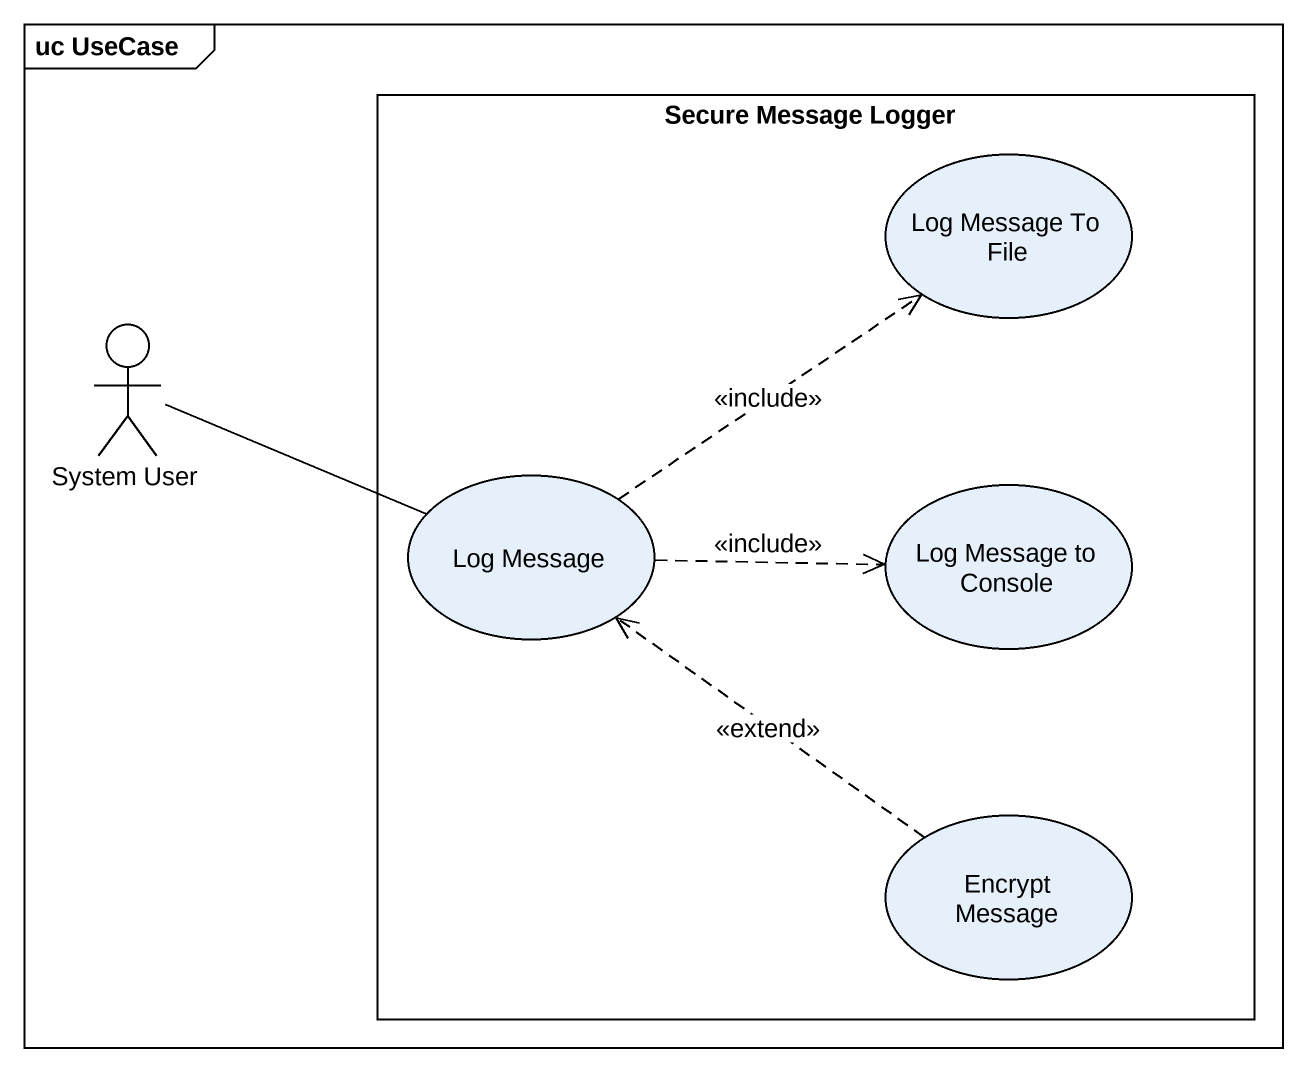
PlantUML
@startuml
mainframe uc UseCase
rectangle "Secure Message Logger" as Secure_Message_Logger {
  usecase "Log Message To File" as Log_Message_To_File
  usecase "Log Message" as Log_Message
  usecase "Log Message to Console" as Log_Message_to_Console
  usecase "Encrypt Message" as Encrypt_Message
}
actor "System User" as System_User
System_User -right- Log_Message
Log_Message .up.> Log_Message_To_File : <<include>>
Log_Message .right.> Log_Message_to_Console : <<include>>
Encrypt_Message .up.> Log_Message : <<extend>>
@enduml
